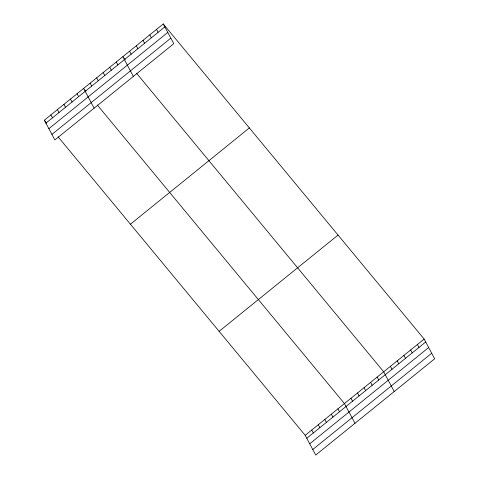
<?xml version="1.0" encoding="UTF-8"?>
<svg xmlns="http://www.w3.org/2000/svg" width="479" height="479" viewBox="0 0 479 479"><rect width="100%" height="100%" fill="white"/><g stroke="black" fill="none" stroke-linecap="round" stroke-linejoin="round"><path stroke-width="0.72" d="M163.267 23.95L173.799 43.679L54.875 139.94L44.343 120.211L163.267 23.95L424.125 339.06L434.657 358.789L315.733 455.05L305.201 435.321L58.061 136.784M45.912 123.151L164.836 26.89M48.87 128.695L167.794 32.428M51.918 134.401L170.841 38.14M130.426 224.202L249.349 127.935M219.119 331.336L338.042 235.075M305.201 435.321L424.125 339.06M306.77 438.261L425.693 342M309.727 443.799L428.651 347.538M312.775 449.512L431.699 353.245M125.199 59.534L122.834 56.678L133.366 76.406M136.545 73.251L383.691 371.788L394.223 391.517M85.951 91.303L83.585 88.447L94.123 108.176M97.303 105.015L344.443 403.558L354.981 423.28M44.343 120.211L46.708 123.073M417.383 344.515L418.951 347.455M410.647 349.969L412.215 352.909M403.905 355.424L405.474 358.364M397.169 360.879L398.738 363.818M390.427 366.333L392.002 369.273M377.147 377.081L378.721 380.021M370.608 382.374L372.177 385.314M364.07 387.673L365.639 390.613M357.526 392.966L359.094 395.905M156.525 29.405L158.094 32.344M350.987 398.259L352.556 401.198M149.789 34.859L151.358 37.799M143.047 40.314L144.616 43.254M337.905 408.85L339.473 411.79M136.311 45.768L137.88 48.708M331.366 414.143L332.935 417.083M129.57 51.223L131.138 54.163M324.822 419.436L326.391 422.376M318.284 424.735L319.852 427.675M116.289 61.977L117.858 64.916M311.745 430.028L313.314 432.968M109.751 67.27L111.32 70.209M103.207 72.563L104.781 75.502M96.668 77.855L98.237 80.795M90.13 83.154L91.699 86.094M77.047 93.74L78.616 96.68M70.503 99.033L72.078 101.973M63.964 104.332L65.533 107.272M57.426 109.625L58.995 112.565M50.882 114.918L52.45 117.858"/></g></svg>
